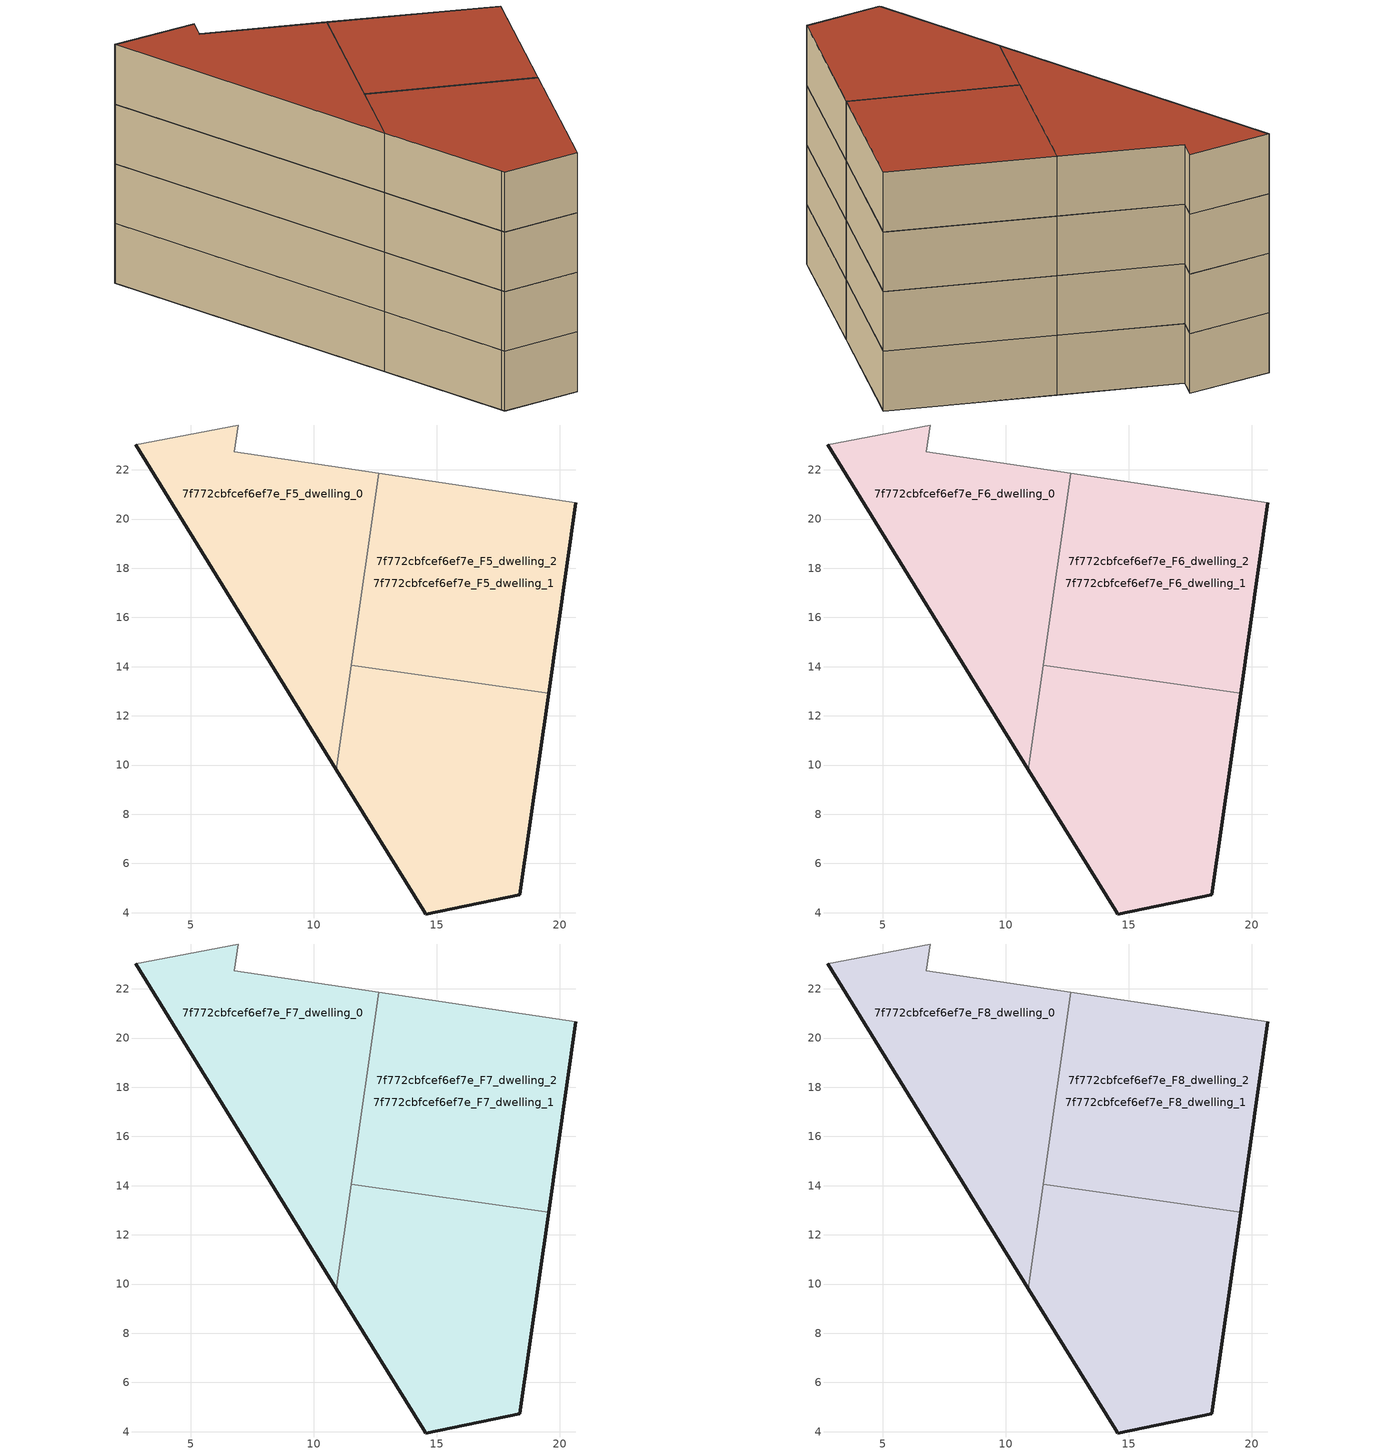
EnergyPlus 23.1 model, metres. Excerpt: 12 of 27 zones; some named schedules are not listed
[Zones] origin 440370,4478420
7f772cbfcef6ef7e_F5_dwelling_0
 floor adiabatic (EU_floor_Construction): 18.38,4.73 19.55,12.93 11.53,14.07 10.92,9.81 14.46,4.08 14.55,3.95 z15; 10.92,9.81 12.63,21.86 6.78,22.74 6.93,23.82 2.76,23.02 z15
 wall outside (EU_wall_Construction): 19.55,12.93 18.38,4.73 14.55,3.95 14.46,4.08 10.92,9.81 z15:18
 wall to 7f772cbfcef6ef7e_F5_dwelling_1 (EU_wall_Construction): 11.53,14.07 19.55,12.93 z15:18
 wall to 7f772cbfcef6ef7e_F5_dwelling_2 (EU_wall_Construction): 10.92,9.81 11.53,14.07 z15:18
7f772cbfcef6ef7e_F5_dwelling_1
 floor to 7f772cbfcef6ef7e_F4_dwelling_1 (EU_floor_Construction): 19.55,12.93 20.65,20.67 12.63,21.86 11.53,14.07 z15; 10.92,9.81 12.63,21.86 6.78,22.74 6.93,23.82 2.76,23.02 z15
 wall outside (EU_wall_Construction): 20.65,20.67 19.55,12.93 z15:18
 wall adiabatic (EU_wall_Construction): 12.63,21.86 20.65,20.67 z15:18
 wall to 7f772cbfcef6ef7e_F5_dwelling_2 (EU_wall_Construction): 11.53,14.07 12.63,21.86 z15:18
7f772cbfcef6ef7e_F5_dwelling_2
 floor to 7f772cbfcef6ef7e_F4_dwelling_2 (EU_floor_Construction): 10.92,9.81 12.63,21.86 6.78,22.74 6.93,23.82 2.76,23.02 z15; 18.38,4.73 19.55,12.93 11.53,14.07 10.92,9.81 14.46,4.08 14.55,3.95 z15
 floor adiabatic (EU_floor_Construction): 19.55,12.93 20.65,20.67 12.63,21.86 11.53,14.07 z15
 wall outside (EU_wall_Construction): 10.92,9.81 2.76,23.02 z15:18
 wall adiabatic (EU_wall_Construction): 2.76,23.02 6.93,23.82 6.78,22.74 12.63,21.86 z15:18
7f772cbfcef6ef7e_F6_dwelling_0
 floor adiabatic (EU_floor_Construction): 18.38,4.73 19.55,12.93 11.53,14.07 10.92,9.81 14.46,4.08 14.55,3.95 z18; 10.92,9.81 12.63,21.86 6.78,22.74 6.93,23.82 2.76,23.02 z18
 wall outside (EU_wall_Construction): 19.55,12.93 18.38,4.73 14.55,3.95 14.46,4.08 10.92,9.81 z18:21
 wall to 7f772cbfcef6ef7e_F6_dwelling_1 (EU_wall_Construction): 11.53,14.07 19.55,12.93 z18:21
 wall to 7f772cbfcef6ef7e_F6_dwelling_2 (EU_wall_Construction): 10.92,9.81 11.53,14.07 z18:21
7f772cbfcef6ef7e_F6_dwelling_1
 floor to 7f772cbfcef6ef7e_F5_dwelling_1 (EU_floor_Construction): 19.55,12.93 20.65,20.67 12.63,21.86 11.53,14.07 z18; 10.92,9.81 12.63,21.86 6.78,22.74 6.93,23.82 2.76,23.02 z18
 wall outside (EU_wall_Construction): 20.65,20.67 19.55,12.93 z18:21
 wall adiabatic (EU_wall_Construction): 12.63,21.86 20.65,20.67 z18:21
 wall to 7f772cbfcef6ef7e_F6_dwelling_2 (EU_wall_Construction): 11.53,14.07 12.63,21.86 z18:21
7f772cbfcef6ef7e_F6_dwelling_2
 floor to 7f772cbfcef6ef7e_F5_dwelling_2 (EU_floor_Construction): 10.92,9.81 12.63,21.86 6.78,22.74 6.93,23.82 2.76,23.02 z18; 18.38,4.73 19.55,12.93 11.53,14.07 10.92,9.81 14.46,4.08 14.55,3.95 z18
 floor adiabatic (EU_floor_Construction): 19.55,12.93 20.65,20.67 12.63,21.86 11.53,14.07 z18
 wall outside (EU_wall_Construction): 10.92,9.81 2.76,23.02 z18:21
 wall adiabatic (EU_wall_Construction): 2.76,23.02 6.93,23.82 6.78,22.74 12.63,21.86 z18:21
7f772cbfcef6ef7e_F7_dwelling_0
 floor adiabatic (EU_floor_Construction): 18.38,4.73 19.55,12.93 11.53,14.07 10.92,9.81 14.46,4.08 14.55,3.95 z21; 10.92,9.81 12.63,21.86 6.78,22.74 6.93,23.82 2.76,23.02 z21
 wall outside (EU_wall_Construction): 19.55,12.93 18.38,4.73 14.55,3.95 14.46,4.08 10.92,9.81 z21:24
 wall to 7f772cbfcef6ef7e_F7_dwelling_1 (EU_wall_Construction): 11.53,14.07 19.55,12.93 z21:24
 wall to 7f772cbfcef6ef7e_F7_dwelling_2 (EU_wall_Construction): 10.92,9.81 11.53,14.07 z21:24
7f772cbfcef6ef7e_F7_dwelling_1
 floor to 7f772cbfcef6ef7e_F6_dwelling_1 (EU_floor_Construction): 19.55,12.93 20.65,20.67 12.63,21.86 11.53,14.07 z21; 10.92,9.81 12.63,21.86 6.78,22.74 6.93,23.82 2.76,23.02 z21
 wall outside (EU_wall_Construction): 20.65,20.67 19.55,12.93 z21:24
 wall adiabatic (EU_wall_Construction): 12.63,21.86 20.65,20.67 z21:24
 wall to 7f772cbfcef6ef7e_F7_dwelling_2 (EU_wall_Construction): 11.53,14.07 12.63,21.86 z21:24
7f772cbfcef6ef7e_F7_dwelling_2
 floor to 7f772cbfcef6ef7e_F6_dwelling_2 (EU_floor_Construction): 10.92,9.81 12.63,21.86 6.78,22.74 6.93,23.82 2.76,23.02 z21; 18.38,4.73 19.55,12.93 11.53,14.07 10.92,9.81 14.46,4.08 14.55,3.95 z21
 floor adiabatic (EU_floor_Construction): 19.55,12.93 20.65,20.67 12.63,21.86 11.53,14.07 z21
 wall outside (EU_wall_Construction): 10.92,9.81 2.76,23.02 z21:24
 wall adiabatic (EU_wall_Construction): 2.76,23.02 6.93,23.82 6.78,22.74 12.63,21.86 z21:24
7f772cbfcef6ef7e_F8_dwelling_0
 floor adiabatic (EU_floor_Construction): 18.38,4.73 19.55,12.93 11.53,14.07 10.92,9.81 14.46,4.08 14.55,3.95 z24; 10.92,9.81 12.63,21.86 6.78,22.74 6.93,23.82 2.76,23.02 z24
 wall outside (EU_wall_Construction): 19.55,12.93 18.38,4.73 14.55,3.95 14.46,4.08 10.92,9.81 z24:27
 wall to 7f772cbfcef6ef7e_F8_dwelling_1 (EU_wall_Construction): 11.53,14.07 19.55,12.93 z24:27
 wall to 7f772cbfcef6ef7e_F8_dwelling_2 (EU_wall_Construction): 10.92,9.81 11.53,14.07 z24:27
 roof outside (EU_roof_Construction): 12.63,21.86 10.92,9.81 2.76,23.02 6.93,23.82 6.78,22.74 z27; 19.55,12.93 18.38,4.73 14.55,3.95 14.46,4.08 10.92,9.81 11.53,14.07 z27
7f772cbfcef6ef7e_F8_dwelling_1
 floor to 7f772cbfcef6ef7e_F7_dwelling_1 (EU_floor_Construction): 19.55,12.93 20.65,20.67 12.63,21.86 11.53,14.07 z24; 10.92,9.81 12.63,21.86 6.78,22.74 6.93,23.82 2.76,23.02 z24
 wall outside (EU_wall_Construction): 20.65,20.67 19.55,12.93 z24:27
 wall adiabatic (EU_wall_Construction): 12.63,21.86 20.65,20.67 z24:27
 wall to 7f772cbfcef6ef7e_F8_dwelling_2 (EU_wall_Construction): 11.53,14.07 12.63,21.86 z24:27
 roof outside (EU_roof_Construction): 12.63,21.86 10.92,9.81 2.76,23.02 6.93,23.82 6.78,22.74 z27; 20.65,20.67 19.55,12.93 11.53,14.07 12.63,21.86 z27
7f772cbfcef6ef7e_F8_dwelling_2
 floor to 7f772cbfcef6ef7e_F7_dwelling_2 (EU_floor_Construction): 10.92,9.81 12.63,21.86 6.78,22.74 6.93,23.82 2.76,23.02 z24; 18.38,4.73 19.55,12.93 11.53,14.07 10.92,9.81 14.46,4.08 14.55,3.95 z24
 floor adiabatic (EU_floor_Construction): 19.55,12.93 20.65,20.67 12.63,21.86 11.53,14.07 z24
 wall outside (EU_wall_Construction): 10.92,9.81 2.76,23.02 z24:27
 wall adiabatic (EU_wall_Construction): 2.76,23.02 6.93,23.82 6.78,22.74 12.63,21.86 z24:27
 roof outside (EU_roof_Construction): 12.63,21.86 10.92,9.81 2.76,23.02 6.93,23.82 6.78,22.74 z27; 19.55,12.93 18.38,4.73 14.55,3.95 14.46,4.08 10.92,9.81 11.53,14.07 z27; 20.65,20.67 19.55,12.93 11.53,14.07 12.63,21.86 z27
[Building]
EU S2 Campaign: North Axis=0; Terrain=City; Solar Distribution=FullExterior
[Site:Location]
Madrid: Latitude=40.5; Longitude=-3.5; Time Zone=1; Elevation=609
[SizingPeriod:WeatherFileDays]
AnnualSizingPeriod: Begin Month=1; Begin Day of Month=1; End Month=12; End Day of Month=31; Day of Week for Start Day=Monday; Use Weather File Daylight Saving Period=No; Use Weather File Rain and Snow Indicators=No
[MATERIAL]
EU_InternalMass_Material: Roughness=MediumRough; Thickness=0.1; Conductivity=1; Density=1800; Specific Heat=900; Thermal Absorptance=0.9; Solar Absorptance=0.7; Visible Absorptance=0.7
[MATERIAL:NOMASS] Roughness=MediumRough; Thermal Absorptance=0.9; Solar Absorptance=0.7; Visible Absorptance=0.7
Name | Thermal Resistance
EU_wall_NoMass | 0.609216
EU_roof_NoMass | 0.513268
EU_floor_NoMass | 0.568163
[CONSTRUCTION]
EU_wall_Construction: EU_wall_NoMass
EU_roof_Construction: EU_roof_NoMass
EU_floor_Construction: EU_floor_NoMass
EU_InternalMass_Construction: EU_InternalMass_Material
[ZONE] Type=1; Multiplier=1; Ceiling Height=autocalculate; Floor Area=autocalculate; Part of Total Floor Area=Yes
Name | Volume
7f772cbfcef6ef7e_F5_dwelling_0; 7f772cbfcef6ef7e_F6_dwelling_0; 7f772cbfcef6ef7e_F7_dwelling_0; 7f772cbfcef6ef7e_F8_dwelling_0 | 381.597
7f772cbfcef6ef7e_F5_dwelling_1; 7f772cbfcef6ef7e_F6_dwelling_1; 7f772cbfcef6ef7e_F7_dwelling_1; 7f772cbfcef6ef7e_F8_dwelling_1 | 381.617
7f772cbfcef6ef7e_F5_dwelling_2; 7f772cbfcef6ef7e_F6_dwelling_2; 7f772cbfcef6ef7e_F7_dwelling_2; 7f772cbfcef6ef7e_F8_dwelling_2 | 572.411
[INTERNALMASS] Construction=EU_InternalMass_Construction
Name | Zone or ZoneList | Surface Area
7f772cbfcef6ef7e_F5_dwelling_0_EU_InternalMass | 7f772cbfcef6ef7e_F5_dwelling_0 | 63.5984
7f772cbfcef6ef7e_F5_dwelling_1_EU_InternalMass | 7f772cbfcef6ef7e_F5_dwelling_1 | 63.6051
7f772cbfcef6ef7e_F5_dwelling_2_EU_InternalMass | 7f772cbfcef6ef7e_F5_dwelling_2 | 63.6012
7f772cbfcef6ef7e_F6_dwelling_0_EU_InternalMass | 7f772cbfcef6ef7e_F6_dwelling_0 | 63.5984
7f772cbfcef6ef7e_F6_dwelling_1_EU_InternalMass | 7f772cbfcef6ef7e_F6_dwelling_1 | 63.6051
7f772cbfcef6ef7e_F6_dwelling_2_EU_InternalMass | 7f772cbfcef6ef7e_F6_dwelling_2 | 63.6012
7f772cbfcef6ef7e_F7_dwelling_0_EU_InternalMass | 7f772cbfcef6ef7e_F7_dwelling_0 | 63.5984
7f772cbfcef6ef7e_F7_dwelling_1_EU_InternalMass | 7f772cbfcef6ef7e_F7_dwelling_1 | 63.6051
7f772cbfcef6ef7e_F7_dwelling_2_EU_InternalMass | 7f772cbfcef6ef7e_F7_dwelling_2 | 63.6012
7f772cbfcef6ef7e_F8_dwelling_0_EU_InternalMass | 7f772cbfcef6ef7e_F8_dwelling_0 | 63.5984
7f772cbfcef6ef7e_F8_dwelling_1_EU_InternalMass | 7f772cbfcef6ef7e_F8_dwelling_1 | 63.6051
7f772cbfcef6ef7e_F8_dwelling_2_EU_InternalMass | 7f772cbfcef6ef7e_F8_dwelling_2 | 63.6012
[OTHEREQUIPMENT] Fuel Type=Electricity; Design Level Calculation Method=Watts/Area; Power per Zone Floor Area=1; Fraction Latent=0; Fraction Radiant=0; Fraction Lost=0; Carbon Dioxide Generation Rate=0; EndUse Subcategory=EU_Step8_InternalGains
Name | Zone or ZoneList or Space or SpaceList | Schedule
EU_Step8_InternalGain_7f772cbfcef6ef7e_F5_dwelling_0_f000 | 7f772cbfcef6ef7e_F5_dwelling_0 | EU_Step8_GainSchedule_7f772cbfcef6ef7e_F5_dwelling_0_f000
EU_Step8_InternalGain_7f772cbfcef6ef7e_F5_dwelling_1_f000 | 7f772cbfcef6ef7e_F5_dwelling_1 | EU_Step8_GainSchedule_7f772cbfcef6ef7e_F5_dwelling_1_f000
EU_Step8_InternalGain_7f772cbfcef6ef7e_F5_dwelling_2_f000 | 7f772cbfcef6ef7e_F5_dwelling_2 | EU_Step8_GainSchedule_7f772cbfcef6ef7e_F5_dwelling_2_f000
EU_Step8_InternalGain_7f772cbfcef6ef7e_F6_dwelling_0_f000 | 7f772cbfcef6ef7e_F6_dwelling_0 | EU_Step8_GainSchedule_7f772cbfcef6ef7e_F6_dwelling_0_f000
EU_Step8_InternalGain_7f772cbfcef6ef7e_F6_dwelling_1_f000 | 7f772cbfcef6ef7e_F6_dwelling_1 | EU_Step8_GainSchedule_7f772cbfcef6ef7e_F6_dwelling_1_f000
EU_Step8_InternalGain_7f772cbfcef6ef7e_F6_dwelling_2_f000 | 7f772cbfcef6ef7e_F6_dwelling_2 | EU_Step8_GainSchedule_7f772cbfcef6ef7e_F6_dwelling_2_f000
EU_Step8_InternalGain_7f772cbfcef6ef7e_F7_dwelling_0_f000 | 7f772cbfcef6ef7e_F7_dwelling_0 | EU_Step8_GainSchedule_7f772cbfcef6ef7e_F7_dwelling_0_f000
EU_Step8_InternalGain_7f772cbfcef6ef7e_F7_dwelling_1_f000 | 7f772cbfcef6ef7e_F7_dwelling_1 | EU_Step8_GainSchedule_7f772cbfcef6ef7e_F7_dwelling_1_f000
EU_Step8_InternalGain_7f772cbfcef6ef7e_F7_dwelling_2_f000 | 7f772cbfcef6ef7e_F7_dwelling_2 | EU_Step8_GainSchedule_7f772cbfcef6ef7e_F7_dwelling_2_f000
EU_Step8_InternalGain_7f772cbfcef6ef7e_F8_dwelling_0_f000 | 7f772cbfcef6ef7e_F8_dwelling_0 | EU_Step8_GainSchedule_7f772cbfcef6ef7e_F8_dwelling_0_f000
EU_Step8_InternalGain_7f772cbfcef6ef7e_F8_dwelling_1_f000 | 7f772cbfcef6ef7e_F8_dwelling_1 | EU_Step8_GainSchedule_7f772cbfcef6ef7e_F8_dwelling_1_f000
EU_Step8_InternalGain_7f772cbfcef6ef7e_F8_dwelling_2_f000 | 7f772cbfcef6ef7e_F8_dwelling_2 | EU_Step8_GainSchedule_7f772cbfcef6ef7e_F8_dwelling_2_f000
[ZONEVENTILATION:DESIGNFLOWRATE] Schedule=EU_AlwaysOn; Design Flow Rate Calculation Method=AirChanges/Hour; Air Changes per Hour=0.752966; Ventilation Type=Natural; Fan Pressure Rise=0; Fan Total Efficiency=1; Constant Term Coefficient=1; Temperature Term Coefficient=0; Velocity Term Coefficient=0; Velocity Squared Term Coefficient=0; Minimum Indoor Temperature=-100; Maximum Indoor Temperature=100; Delta Temperature=-100; Minimum Outdoor Temperature=-100; Maximum Outdoor Temperature=100; Maximum Wind Speed=40
Name | Zone or ZoneList or Space or SpaceList
EU_ConstantAir_7f772cbfcef6ef7e_F5_dwelling_0 | 7f772cbfcef6ef7e_F5_dwelling_0
EU_ConstantAir_7f772cbfcef6ef7e_F5_dwelling_1 | 7f772cbfcef6ef7e_F5_dwelling_1
EU_ConstantAir_7f772cbfcef6ef7e_F5_dwelling_2 | 7f772cbfcef6ef7e_F5_dwelling_2
EU_ConstantAir_7f772cbfcef6ef7e_F6_dwelling_0 | 7f772cbfcef6ef7e_F6_dwelling_0
EU_ConstantAir_7f772cbfcef6ef7e_F6_dwelling_1 | 7f772cbfcef6ef7e_F6_dwelling_1
EU_ConstantAir_7f772cbfcef6ef7e_F6_dwelling_2 | 7f772cbfcef6ef7e_F6_dwelling_2
EU_ConstantAir_7f772cbfcef6ef7e_F7_dwelling_0 | 7f772cbfcef6ef7e_F7_dwelling_0
EU_ConstantAir_7f772cbfcef6ef7e_F7_dwelling_1 | 7f772cbfcef6ef7e_F7_dwelling_1
EU_ConstantAir_7f772cbfcef6ef7e_F7_dwelling_2 | 7f772cbfcef6ef7e_F7_dwelling_2
EU_ConstantAir_7f772cbfcef6ef7e_F8_dwelling_0 | 7f772cbfcef6ef7e_F8_dwelling_0
EU_ConstantAir_7f772cbfcef6ef7e_F8_dwelling_1 | 7f772cbfcef6ef7e_F8_dwelling_1
EU_ConstantAir_7f772cbfcef6ef7e_F8_dwelling_2 | 7f772cbfcef6ef7e_F8_dwelling_2
[HVACTEMPLATE:ZONE:IDEALLOADSAIRSYSTEM] System Availability Schedule=EU_AlwaysOn; Maximum Heating Supply Air Temperature=50; Minimum Cooling Supply Air Temperature=13; Maximum Heating Supply Air Humidity Ratio=0.0156; Minimum Cooling Supply Air Humidity Ratio=0.0077; Heating Limit=NoLimit; Cooling Limit=NoLimit; Heating Availability Schedule=EU_AlwaysOn; Cooling Availability Schedule=EU_CoolingOff; Dehumidification Control Type=ConstantSensibleHeatRatio; Cooling Sensible Heat Ratio=0.7; Dehumidification Setpoint=60; Humidification Control Type=None; Humidification Setpoint=30; Outdoor Air Method=None; Outdoor Air Flow Rate per Person=0.00944; Outdoor Air Flow Rate per Zone Floor Area=0; Outdoor Air Flow Rate per Zone=0; Demand Controlled Ventilation Type=None; Outdoor Air Economizer Type=NoEconomizer; Heat Recovery Type=None; Sensible Heat Recovery Effectiveness=0.7; Latent Heat Recovery Effectiveness=0.65
Name | Template Thermostat
7f772cbfcef6ef7e_F5_dwelling_0 | EU_HeatOnly_7f772cbfcef6ef7e_F5_dwelling_0
7f772cbfcef6ef7e_F5_dwelling_1 | EU_HeatOnly_7f772cbfcef6ef7e_F5_dwelling_1
7f772cbfcef6ef7e_F5_dwelling_2 | EU_HeatOnly_7f772cbfcef6ef7e_F5_dwelling_2
7f772cbfcef6ef7e_F6_dwelling_0 | EU_HeatOnly_7f772cbfcef6ef7e_F6_dwelling_0
7f772cbfcef6ef7e_F6_dwelling_1 | EU_HeatOnly_7f772cbfcef6ef7e_F6_dwelling_1
7f772cbfcef6ef7e_F6_dwelling_2 | EU_HeatOnly_7f772cbfcef6ef7e_F6_dwelling_2
7f772cbfcef6ef7e_F7_dwelling_0 | EU_HeatOnly_7f772cbfcef6ef7e_F7_dwelling_0
7f772cbfcef6ef7e_F7_dwelling_1 | EU_HeatOnly_7f772cbfcef6ef7e_F7_dwelling_1
7f772cbfcef6ef7e_F7_dwelling_2 | EU_HeatOnly_7f772cbfcef6ef7e_F7_dwelling_2
7f772cbfcef6ef7e_F8_dwelling_0 | EU_HeatOnly_7f772cbfcef6ef7e_F8_dwelling_0
7f772cbfcef6ef7e_F8_dwelling_1 | EU_HeatOnly_7f772cbfcef6ef7e_F8_dwelling_1
7f772cbfcef6ef7e_F8_dwelling_2 | EU_HeatOnly_7f772cbfcef6ef7e_F8_dwelling_2
[SIZING:ZONE] Zone Cooling Design Supply Air Temperature Input Method=SupplyAirTemperature; Zone Cooling Design Supply Air Temperature=13; Zone Heating Design Supply Air Temperature Input Method=SupplyAirTemperature; Zone Heating Design Supply Air Temperature=50; Zone Cooling Design Supply Air Humidity Ratio=0.008; Zone Heating Design Supply Air Humidity Ratio=0.008; Cooling Design Air Flow Method=DesignDay; Cooling Design Air Flow Rate=0; Cooling Minimum Air Flow per Zone Floor Area=0.000762; Cooling Minimum Air Flow=0; Cooling Minimum Air Flow Fraction=0.2; Heating Design Air Flow Method=DesignDay; Heating Design Air Flow Rate=0; Heating Maximum Air Flow per Zone Floor Area=0.002032; Heating Maximum Air Flow=0.141576; Heating Maximum Air Flow Fraction=0.3; Account for Dedicated Outdoor Air System=No; Dedicated Outdoor Air System Control Strategy=NeutralSupplyAir; Dedicated Outdoor Air Low Setpoint Temperature for Design=autosize; Dedicated Outdoor Air High Setpoint Temperature for Design=autosize; Zone Load Sizing Method=Sensible Load Only No Latent Load; Zone Latent Cooling Design Supply Air Humidity Ratio Input Method=HumidityRatioDifference; Zone Cooling Design Supply Air Humidity Ratio Difference=0.005; Zone Latent Heating Design Supply Air Humidity Ratio Input Method=HumidityRatioDifference; Zone Humidification Design Supply Air Humidity Ratio Difference=0.005
7f772cbfcef6ef7e_F5_dwelling_0; 7f772cbfcef6ef7e_F5_dwelling_1; 7f772cbfcef6ef7e_F5_dwelling_2; 7f772cbfcef6ef7e_F6_dwelling_0; 7f772cbfcef6ef7e_F6_dwelling_1; 7f772cbfcef6ef7e_F6_dwelling_2; 7f772cbfcef6ef7e_F7_dwelling_0; 7f772cbfcef6ef7e_F7_dwelling_1; 7f772cbfcef6ef7e_F7_dwelling_2; 7f772cbfcef6ef7e_F8_dwelling_0; 7f772cbfcef6ef7e_F8_dwelling_1; 7f772cbfcef6ef7e_F8_dwelling_2
[SCHEDULE:FILE] Column Number=1; Rows to Skip at Top=0; Number of Hours of Data=8760; Column Separator=Comma; Interpolate to Timestep=No; Minutes per Item=60; Adjust Schedule for Daylight Savings=Yes
Name | File
EU_Step8_GainSchedule_7f772cbfcef6ef7e_F5_dwelling_0_f000 | ../../schedules/7f772cbfcef6ef7e/7f772cbfcef6ef7e_F5_dwelling_0_f000_gain.csv
EU_Step8_GainSchedule_7f772cbfcef6ef7e_F5_dwelling_1_f000 | ../../schedules/7f772cbfcef6ef7e/7f772cbfcef6ef7e_F5_dwelling_1_f000_gain.csv
EU_Step8_GainSchedule_7f772cbfcef6ef7e_F5_dwelling_2_f000 | ../../schedules/7f772cbfcef6ef7e/7f772cbfcef6ef7e_F5_dwelling_2_f000_gain.csv
EU_Step8_GainSchedule_7f772cbfcef6ef7e_F6_dwelling_0_f000 | ../../schedules/7f772cbfcef6ef7e/7f772cbfcef6ef7e_F6_dwelling_0_f000_gain.csv
EU_Step8_GainSchedule_7f772cbfcef6ef7e_F6_dwelling_1_f000 | ../../schedules/7f772cbfcef6ef7e/7f772cbfcef6ef7e_F6_dwelling_1_f000_gain.csv
EU_Step8_GainSchedule_7f772cbfcef6ef7e_F6_dwelling_2_f000 | ../../schedules/7f772cbfcef6ef7e/7f772cbfcef6ef7e_F6_dwelling_2_f000_gain.csv
EU_Step8_GainSchedule_7f772cbfcef6ef7e_F7_dwelling_0_f000 | ../../schedules/7f772cbfcef6ef7e/7f772cbfcef6ef7e_F7_dwelling_0_f000_gain.csv
